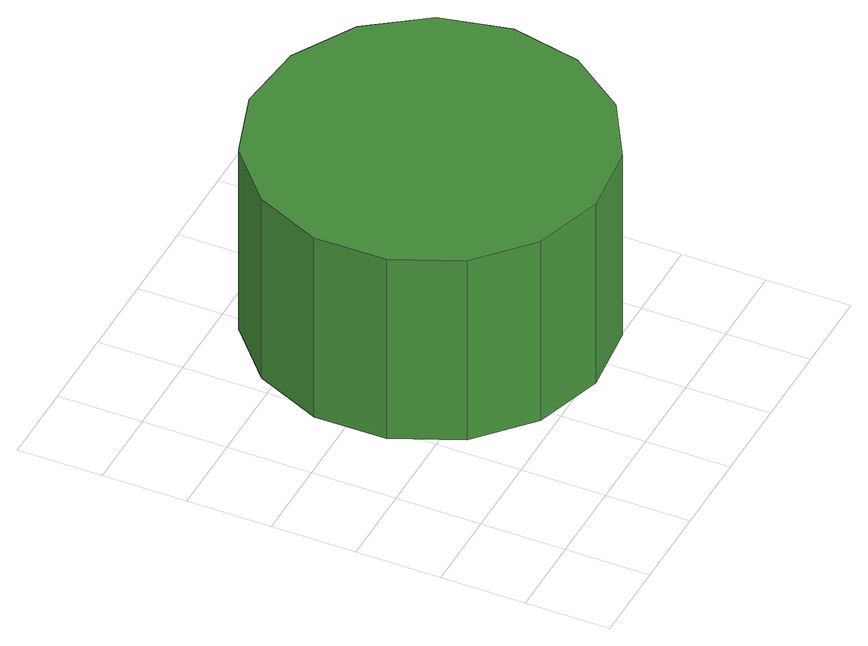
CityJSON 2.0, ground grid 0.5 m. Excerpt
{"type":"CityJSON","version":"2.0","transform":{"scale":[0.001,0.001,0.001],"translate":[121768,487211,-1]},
"CityObjects":{
"tree1":{"type":"SolitaryVegetationObject","attributes":{"function":"something"},"geometry":[{"type":"MultiSurface","lod":"1","boundaries":[[[0,1,2,3,4,5,6,7,8,9,10,11,12,13,14]],[[15,16,17,18,19,20,21,22,23,24,25,26,27,28,29]],[[0,29,28,1]],[[1,28,27,2]],[[2,27,26,3]],[[3,26,25,4]],[[4,25,24,5]],[[5,24,23,6]],[[6,23,22,7]],[[7,22,21,8]],[[8,21,20,9]],[[9,20,19,10]],[[10,19,18,11]],[[11,18,17,12]],[[12,17,16,13]],[[13,16,15,14]],[[14,15,29,0]]]}]}
},
"vertices":[
[2471,1477,1732],[2382,1896,1732],[2130,2243,1732],[1759,2457,1732],[1333,2502,1732],[925,2370,1732],[607,2083,1732],[432,1691,1732],[432,1263,1732],[607,871,1732],[925,584,1732],[1333,452,1732],[1759,497,1732],[2130,711,1732],[2382,1058,1732],[2382,1058,493],[2130,711,493],[1759,497,493],[1333,452,493],[925,584,493],[607,871,493],[432,1263,493],[432,1691,493],[607,2083,493],[925,2370,493],[1333,2502,493],[1759,2457,493],[2130,2243,493],[2382,1896,493],[2471,1477,493]
]}
